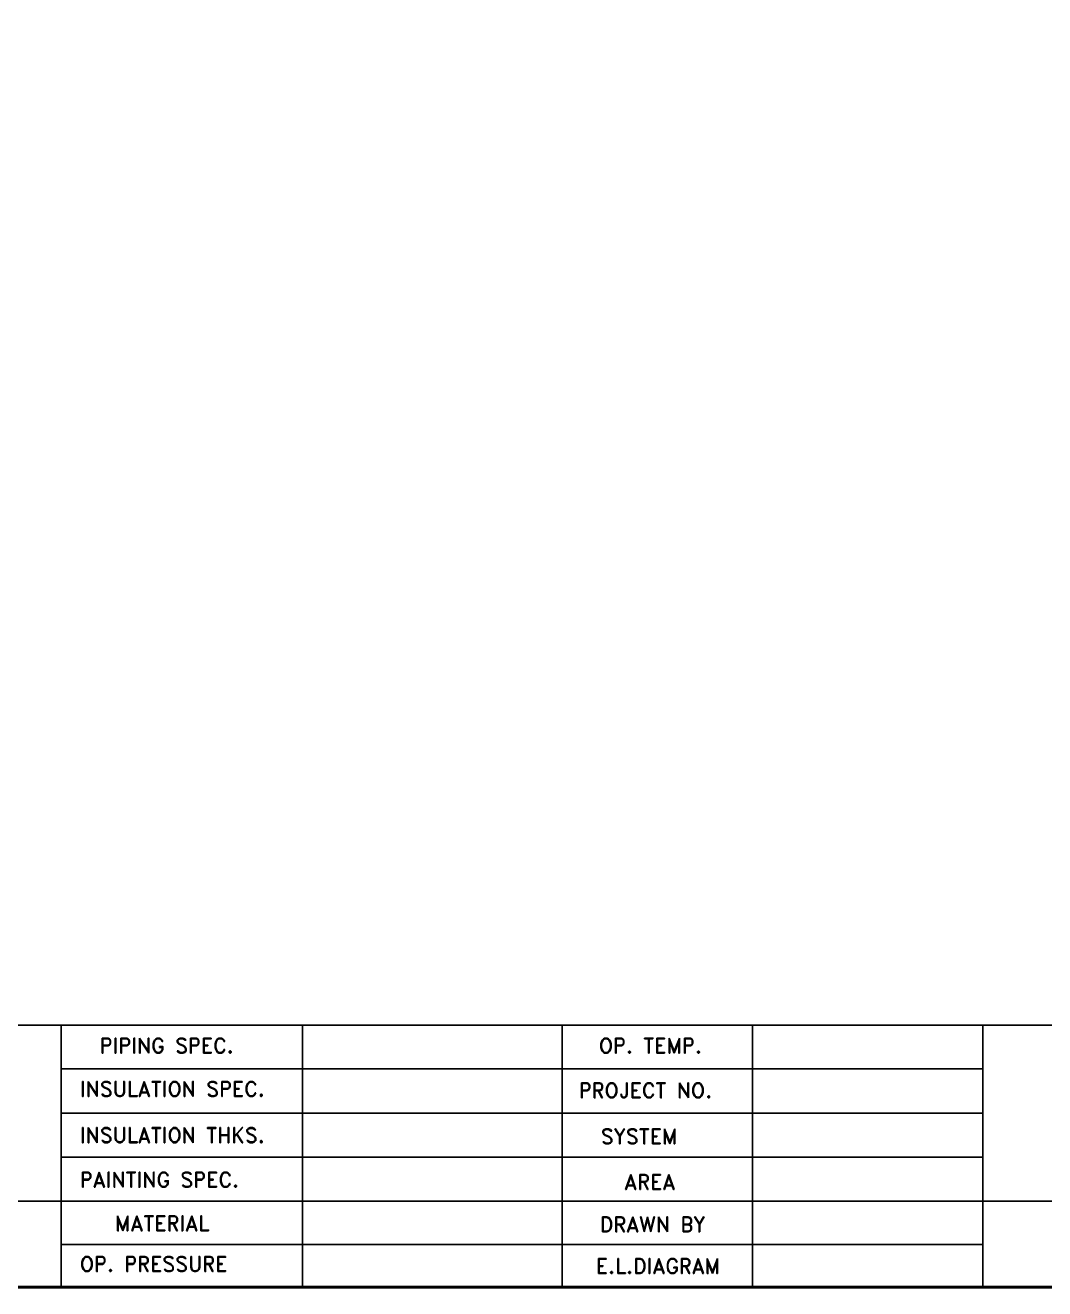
# Model space of a CAD drawing. Extents: x -7 to 847, y 0 to 598.
# Drawn here: x 360.2 to 603.8, y -0.4 to 301.5 of the extents above; entities that cross this region are included whole.
import ezdxf

# ---------------------------------------------------------------- set-up
doc = ezdxf.new("R2010")
doc.units = 0
doc.header["$MEASUREMENT"] = 0
doc.layers.add('BACKING', color=7, linetype='CONTINUOUS')
doc.styles.add('TITLE', font='romand.shx')

msp = doc.modelspace()

# ---------------------------------------------------------------- linework, layer by layer
at = {"layer": 'BACKING', "color": 7, "linetype": 'Continuous'}
for p, q in [((0, 62.59), (840.09, 62.59)), ((368.72, 62.59), (368.72, 0)), ((426.43, 62.59), (426.43, 0)), ((488.43, 62.59), (488.43, 0)), ((533.9, 62.59), (533.9, 0)), ((588.95, 62.59), (588.95, 0))]:
    msp.add_line(p, q, dxfattribs=at)
at = {"layer": 'BACKING', "color": 7, "linetype": 'Continuous', "const_width": 0.719, "flags": 128}
msp.add_lwpolyline([(0, 0), (840.09, 0), (840.09, 590.1), (0, 590.1)], close=True, dxfattribs=at)
at = {"layer": 'BACKING', "color": 7, "linetype": 'Continuous', "flags": 128}
for points in [[(588.95, 52.16), (368.72, 52.16)], [(588.95, 41.61), (368.72, 41.61)], [(588.95, 31.06), (368.72, 31.06)], [(795.93, 20.52), (0, 20.52)], [(588.95, 10.22), (368.72, 10.22)]]:
    msp.add_lwpolyline(points, dxfattribs=at)

# ---------------------------------------------------------------- texts
at = {"layer": 'BACKING', "color": 7, "linetype": 'Continuous', "style": 'TITLE'}
for s, height, p in [('PIPING SPEC.', 3.5938, (377.96, 55.94)), ('OP. TEMP.', 3.594, (497.22, 55.92)), ('INSULATION SPEC.', 3.5938, (373.22, 45.58)), ('PROJECT NO.', 3.5938, (492.43, 45.23)), ('INSULATION THKS.', 3.5938, (373.22, 34.53)), ('SYSTEM', 3.594, (497.69, 34.22)), ('PAINTING SPEC.', 3.5938, (373.22, 23.9)), ('AREA', 3.594, (503.32, 23.36)), ('MATERIAL', 3.594, (381.63, 13.47)), ('DRAWN BY', 3.594, (497.46, 13.2)), ('OP. PRESSURE', 3.5938, (373.22, 3.75)), ('E.L.DIAGRAM', 3.5938, (496.49, 3.26))]:
    msp.add_text(s, height=height, dxfattribs=at).set_placement(p)

doc.saveas('drawing.dxf')
